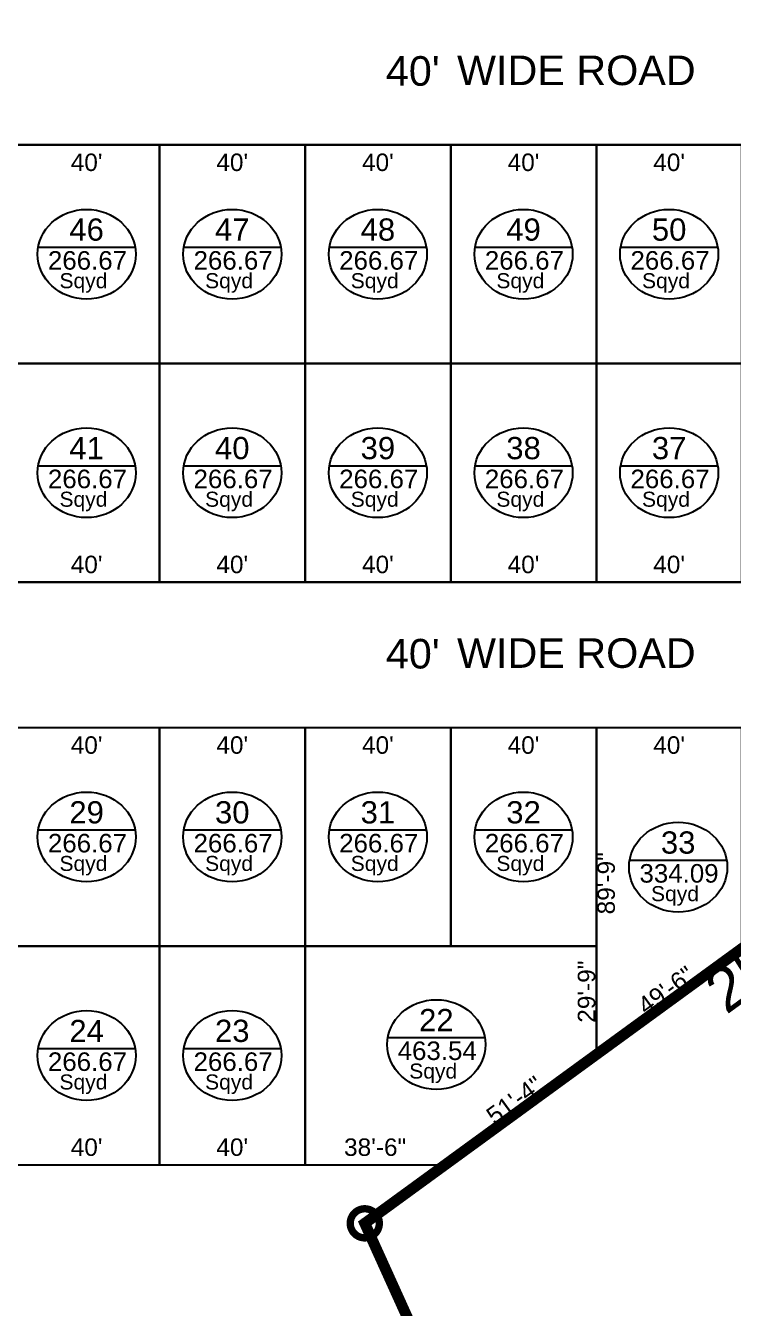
# Model space of a CAD drawing. Header units: inches. Extents: x 58735 to 82582, y -17057 to 2765.
# Drawn here: x 72757 to 75090, y -5929 to -1702 of the extents above; entities that cross this region are included whole.
import ezdxf
from ezdxf.enums import TextEntityAlignment as Align

# ---------------------------------------------------------------- set-up
doc = ezdxf.new("R2010")
doc.units = ezdxf.units.IN
doc.header["$LTSCALE"] = 15
doc.header["$PDMODE"] = 35
doc.linetypes.add('ACAD_ISO07W100', pattern=[9, 0, -9])
doc.linetypes.add('DASHDOT', pattern=[1, 0.5, -0.25, 0, -0.25])
for name, color, linetype in [('A-Area-Iden', 7, 'Continuous'), ('DIM-PLOT', 7, 'DASHDOT'), ('DIM-SITE', 62, 'DASHDOT'), ('PLOT AREA', 7, 'Continuous'), ('PlotNO.S', 181, 'Continuous'), ('Plots', 144, 'Continuous'), ('plots no outer line', 7, 'Continuous')]:
    doc.layers.add(name, color=color, linetype=linetype)
doc.layers.add('Plotouterline', color=50, linetype='Continuous', plot=False)
doc.styles.add('Arial', font='arial.ttf')
doc.dimstyles.new('DIM FOR SITE', dxfattribs={"dimscale": 96, "dimtxt": 0.1, "dimasz": 0.3125, "dimexe": 0.1875, "dimexo": 0.1875, "dimgap": 0.03125, "dimtad": 1, "dimdec": 1, "dimzin": 0, "dimdsep": 46, "dimlunit": 4, "dimtxsty": 'Arial', "dimblk": 'DOTSMALL', "dimcen": 0, "dimdle": 0.125, "dimclrd": 181, "dimclre": 40, "dimclrt": 256, "dimadec": 0, "dimazin": 0, "dimtfac": 1, "dimtdec": 1, "dimtmove": 1, "dimatfit": 3, "dimfxl": 1, "dimfrac": 1, "dimtolj": 1, "dimtzin": 0, "dimarcsym": 0})
doc.dimstyles.new('dim plot 1', dxfattribs={"dimscale": 6, "dimtxt": 9.59375, "dimasz": 10, "dimexe": 9.59375, "dimexo": 9, "dimgap": 0, "dimtad": 0, "dimdec": 1, "dimzin": 12, "dimdsep": 46, "dimlunit": 4, "dimtxsty": 'Arial', "dimblk": 'ARCHTICK', "dimcen": 0.09375, "dimdle": 1.230316, "dimse1": 1, "dimse2": 1, "dimsd1": 1, "dimsd2": 1, "dimclrd": 181, "dimclre": 40, "dimazin": 0, "dimtfac": 1, "dimtdec": 1, "dimtix": 1, "dimtmove": 2, "dimatfit": 2, "dimfxl": 1, "dimtolj": 1, "dimtzin": 0, "dimarcsym": 0})

# ---------------------------------------------------------------- blocks, each defined once
blk = doc.blocks.new('*D273')
at = {"layer": 'DefPoints', "color": 0, "transparency": 16777216}
for p in [(72718.1, -4015.5), (73198.1, -4015.5), (73198.1, -4073.1)]:
    blk.add_point(p, dxfattribs=at)
at = {"layer": 'DIM-PLOT', "color": 0, "transparency": 16777216, "insert": (72958.1, -4073.1), "char_height": 57.56, "attachment_point": 5, "style": 'Arial'}
blk.add_mtext("\\A1;40'", dxfattribs=at)
blk = doc.blocks.new('_ArchTick')
at = {"color": 0, "linetype": 'ByBlock', "const_width": 0.15}
blk.add_lwpolyline([(-0.5, -0.5), (0.5, 0.5)], dxfattribs=at)
blk = doc.blocks.new('*D274')
at = {"layer": 'DefPoints', "color": 0, "transparency": 16777216}
for p in [(73198.1, -4015.5), (73678.1, -4015.5), (73678.1, -4073.1)]:
    blk.add_point(p, dxfattribs=at)
at = {"layer": 'DIM-PLOT', "color": 0, "transparency": 16777216, "insert": (73438.1, -4073.1), "char_height": 57.56, "attachment_point": 5, "style": 'Arial'}
blk.add_mtext("\\A1;40'", dxfattribs=at)
blk = doc.blocks.new('*D275')
at = {"layer": 'DefPoints', "color": 0, "transparency": 16777216}
for p in [(73678.1, -4015.5), (74158.1, -4015.5), (74158.1, -4073.1)]:
    blk.add_point(p, dxfattribs=at)
at = {"layer": 'DIM-PLOT', "color": 0, "transparency": 16777216, "insert": (73918.1, -4073.1), "char_height": 57.56, "attachment_point": 5, "style": 'Arial'}
blk.add_mtext("\\A1;40'", dxfattribs=at)
blk = doc.blocks.new('*D276')
at = {"layer": 'DefPoints', "color": 0, "transparency": 16777216}
for p in [(74158.1, -4015.5), (74638.1, -4015.5), (74638.1, -4073.1)]:
    blk.add_point(p, dxfattribs=at)
at = {"layer": 'DIM-PLOT', "color": 0, "transparency": 16777216, "insert": (74398.1, -4073.1), "char_height": 57.56, "attachment_point": 5, "style": 'Arial'}
blk.add_mtext("\\A1;40'", dxfattribs=at)
blk = doc.blocks.new('*D277')
at = {"layer": 'DefPoints', "color": 0, "transparency": 16777216}
for p in [(74638.1, -4015.5), (75118.1, -4015.5), (75118.1, -4073.1)]:
    blk.add_point(p, dxfattribs=at)
at = {"layer": 'DIM-PLOT', "color": 0, "transparency": 16777216, "insert": (74878.1, -4073.1), "char_height": 57.56, "attachment_point": 5, "style": 'Arial'}
blk.add_mtext("\\A1;40'", dxfattribs=at)
blk = doc.blocks.new('*D279')
at = {"layer": 'DefPoints', "color": 0, "transparency": 16777216}
for p in [(73678.1, -5398), (73678.1, -5455.5), (74139.9, -5455.5)]:
    blk.add_point(p, dxfattribs=at)
at = {"layer": 'DIM-PLOT', "color": 0, "transparency": 16777216, "insert": (73909, -5398), "char_height": 57.56, "attachment_point": 5, "style": 'Arial'}
blk.add_mtext('\\A1;38\'-6"', dxfattribs=at)
blk = doc.blocks.new('*D280')
at = {"layer": 'DefPoints', "color": 0, "transparency": 16777216}
for p in [(73198.1, -5398), (73198.1, -5455.5), (73678.1, -5455.5)]:
    blk.add_point(p, dxfattribs=at)
at = {"layer": 'DIM-PLOT', "color": 0, "transparency": 16777216, "insert": (73438.1, -5398), "char_height": 57.56, "attachment_point": 5, "style": 'Arial'}
blk.add_mtext("\\A1;40'", dxfattribs=at)
blk = doc.blocks.new('*D281')
at = {"layer": 'DefPoints', "color": 0, "transparency": 16777216}
for p in [(72718.1, -5398), (72718.1, -5455.5), (73198.1, -5455.5)]:
    blk.add_point(p, dxfattribs=at)
at = {"layer": 'DIM-PLOT', "color": 0, "transparency": 16777216, "insert": (72958.1, -5398), "char_height": 57.56, "attachment_point": 5, "style": 'Arial'}
blk.add_mtext("\\A1;40'", dxfattribs=at)
blk = doc.blocks.new('*D288')
at = {"layer": 'DefPoints', "color": 0, "transparency": 16777216}
for p in [(74638.1, -3478), (74638.1, -3535.5), (75118.1, -3535.5)]:
    blk.add_point(p, dxfattribs=at)
at = {"layer": 'DIM-PLOT', "color": 0, "transparency": 16777216, "insert": (74878.1, -3478), "char_height": 57.56, "attachment_point": 5, "style": 'Arial'}
blk.add_mtext("\\A1;40'", dxfattribs=at)
blk = doc.blocks.new('*D289')
at = {"layer": 'DefPoints', "color": 0, "transparency": 16777216}
for p in [(74158.1, -3478), (74158.1, -3535.5), (74638.1, -3535.5)]:
    blk.add_point(p, dxfattribs=at)
at = {"layer": 'DIM-PLOT', "color": 0, "transparency": 16777216, "insert": (74398.1, -3478), "char_height": 57.56, "attachment_point": 5, "style": 'Arial'}
blk.add_mtext("\\A1;40'", dxfattribs=at)
blk = doc.blocks.new('*D290')
at = {"layer": 'DefPoints', "color": 0, "transparency": 16777216}
for p in [(73678.1, -3478), (73678.1, -3535.5), (74158.1, -3535.5)]:
    blk.add_point(p, dxfattribs=at)
at = {"layer": 'DIM-PLOT', "color": 0, "transparency": 16777216, "insert": (73918.1, -3478), "char_height": 57.56, "attachment_point": 5, "style": 'Arial'}
blk.add_mtext("\\A1;40'", dxfattribs=at)
blk = doc.blocks.new('*D291')
at = {"layer": 'DefPoints', "color": 0, "transparency": 16777216}
for p in [(73198.1, -3478), (73198.1, -3535.5), (73678.1, -3535.5)]:
    blk.add_point(p, dxfattribs=at)
at = {"layer": 'DIM-PLOT', "color": 0, "transparency": 16777216, "insert": (73438.1, -3478), "char_height": 57.56, "attachment_point": 5, "style": 'Arial'}
blk.add_mtext("\\A1;40'", dxfattribs=at)
blk = doc.blocks.new('*D292')
at = {"layer": 'DefPoints', "color": 0, "transparency": 16777216}
for p in [(72718.1, -3478), (72718.1, -3535.5), (73198.1, -3535.5)]:
    blk.add_point(p, dxfattribs=at)
at = {"layer": 'DIM-PLOT', "color": 0, "transparency": 16777216, "insert": (72958.1, -3478), "char_height": 57.56, "attachment_point": 5, "style": 'Arial'}
blk.add_mtext("\\A1;40'", dxfattribs=at)
blk = doc.blocks.new('*D299')
at = {"layer": 'DefPoints', "color": 0, "transparency": 16777216}
for p in [(72718.1, -2095.5), (73198.1, -2095.5), (73198.1, -2153.1)]:
    blk.add_point(p, dxfattribs=at)
at = {"layer": 'DIM-PLOT', "color": 0, "transparency": 16777216, "insert": (72958.1, -2153.1), "char_height": 57.56, "attachment_point": 5, "style": 'Arial'}
blk.add_mtext("\\A1;40'", dxfattribs=at)
blk = doc.blocks.new('*D300')
at = {"layer": 'DefPoints', "color": 0, "transparency": 16777216}
for p in [(73198.1, -2095.5), (73678.1, -2095.5), (73678.1, -2153.1)]:
    blk.add_point(p, dxfattribs=at)
at = {"layer": 'DIM-PLOT', "color": 0, "transparency": 16777216, "insert": (73438.1, -2153.1), "char_height": 57.56, "attachment_point": 5, "style": 'Arial'}
blk.add_mtext("\\A1;40'", dxfattribs=at)
blk = doc.blocks.new('*D301')
at = {"layer": 'DefPoints', "color": 0, "transparency": 16777216}
for p in [(73678.1, -2095.5), (74158.1, -2095.5), (74158.1, -2153.1)]:
    blk.add_point(p, dxfattribs=at)
at = {"layer": 'DIM-PLOT', "color": 0, "transparency": 16777216, "insert": (73918.1, -2153.1), "char_height": 57.56, "attachment_point": 5, "style": 'Arial'}
blk.add_mtext("\\A1;40'", dxfattribs=at)
blk = doc.blocks.new('*D302')
at = {"layer": 'DefPoints', "color": 0, "transparency": 16777216}
for p in [(74158.1, -2095.5), (74638.1, -2095.5), (74638.1, -2153.1)]:
    blk.add_point(p, dxfattribs=at)
at = {"layer": 'DIM-PLOT', "color": 0, "transparency": 16777216, "insert": (74398.1, -2153.1), "char_height": 57.56, "attachment_point": 5, "style": 'Arial'}
blk.add_mtext("\\A1;40'", dxfattribs=at)
blk = doc.blocks.new('*D303')
at = {"layer": 'DefPoints', "color": 0, "transparency": 16777216}
for p in [(74638.1, -2095.5), (75118.1, -2095.5), (75118.1, -2153.1)]:
    blk.add_point(p, dxfattribs=at)
at = {"layer": 'DIM-PLOT', "color": 0, "transparency": 16777216, "insert": (74878.1, -2153.1), "char_height": 57.56, "attachment_point": 5, "style": 'Arial'}
blk.add_mtext("\\A1;40'", dxfattribs=at)
blk = doc.blocks.new('_DotSmall')
at = {"color": 0, "linetype": 'ByBlock', "const_width": 0.5}
blk.add_lwpolyline([(-0.0625, 0, 1), (0.0625, 0, 1)], format="xyb", close=True, dxfattribs=at)
blk = doc.blocks.new('*D382')
at = {"layer": 'DefPoints', "color": 0, "transparency": 16777216}
for p in [(73874.9, -5648.6), (73875, -5648.6), (74453.9, -6927.7)]:
    blk.add_point(p, dxfattribs=at)
at = {"layer": 'DIM-SITE', "color": 181, "linetype": 'ACAD_ISO07W100', "lineweight": -2, "transparency": 16777216}
blk.add_line((74458.9, -6938.6), (73870.1, -5637.6), dxfattribs=at)
at = {"layer": 'DIM-SITE', "color": 40, "lineweight": -2, "transparency": 16777216}
for p, q in [((73891.3, -5641.2), (73891.4, -5641.1)), ((74470.3, -6920.3), (74470.3, -6920.2))]:
    blk.add_line(p, q, dxfattribs=at)
at = {"layer": 'DIM-SITE', "color": 181, "lineweight": -2, "transparency": 16777216, "xscale": 192, "yscale": 192, "zscale": 192}
for p, rotation in [((73875, -5648.6), 114.3525116592823), ((74453.9, -6927.6), 294.3525116592822)]:
    blk.add_blockref('_DotSmall', p, dxfattribs=dict(at, rotation=rotation))
at = {"layer": 'DIM-SITE', "transparency": 16777216, "insert": (74233.1, -6257.1), "char_height": 144, "attachment_point": 5, "rotation": 294.3525, "style": 'Arial'}
blk.add_mtext("\\A1;117'", dxfattribs=at)
blk = doc.blocks.new('*D383')
at = {"layer": 'DefPoints', "color": 0, "transparency": 16777216}
for p in [(76386.7, -3818.1), (76386.8, -3818.2), (73874.9, -5648.6)]:
    blk.add_point(p, dxfattribs=at)
at = {"layer": 'DIM-SITE', "color": 181, "linetype": 'ACAD_ISO07W100', "lineweight": -2, "transparency": 16777216}
blk.add_line((73865.2, -5655.6), (76396.4, -3811.1), dxfattribs=at)
at = {"layer": 'DIM-SITE', "color": 40, "lineweight": -2, "transparency": 16777216}
for p, q in [((76376.2, -3803.7), (76376.1, -3803.6)), ((73864.3, -5634.1), (73864.3, -5634))]:
    blk.add_line(p, q, dxfattribs=at)
at = {"layer": 'DIM-SITE', "color": 181, "lineweight": -2, "transparency": 16777216, "xscale": 192, "yscale": 192, "zscale": 192}
for p, rotation in [((76386.7, -3818.1), 36.08104476264065), ((73874.9, -5648.5), 216.0810447626406)]:
    blk.add_blockref('_DotSmall', p, dxfattribs=dict(at, rotation=rotation))
at = {"layer": 'DIM-SITE', "transparency": 16777216, "char_height": 144, "attachment_point": 5, "rotation": 36.081, "style": 'Arial'}
for s, insert in [("\\A1;259'", (75175.8, -4795.2)), ('\\A1;', (75086.6, -4672.7))]:
    blk.add_mtext(s, dxfattribs=dict(at, insert=insert))
blk = doc.blocks.new('*D348')
at = {"layer": 'DefPoints', "color": 0, "transparency": 16777216}
for p in [(74638.1, -5092.5), (74638.1, -5092.5), (74139.9, -5455.5)]:
    blk.add_point(p, dxfattribs=at)
at = {"layer": 'DIM-PLOT', "color": 0, "transparency": 16777216, "insert": (74368.8, -5242.8), "char_height": 57.56, "attachment_point": 5, "rotation": 36.081, "style": 'Arial'}
blk.add_mtext('\\A1;51\'-4"', dxfattribs=at)
blk = doc.blocks.new('*D349')
at = {"layer": 'DefPoints', "color": 0, "transparency": 16777216}
for p in [(74638.1, -4735.5), (74638.1, -4735.5), (74638.1, -5092.5)]:
    blk.add_point(p, dxfattribs=at)
at = {"layer": 'DIM-PLOT', "color": 0, "transparency": 16777216, "insert": (74606.1, -4885.3), "char_height": 57.56, "attachment_point": 5, "rotation": 90, "style": 'Arial'}
blk.add_mtext('\\A1;29\'-9"', dxfattribs=at)
blk = doc.blocks.new('*D350')
at = {"layer": 'DefPoints', "color": 0, "transparency": 16777216}
for p in [(74638.1, -4015.5), (74638.1, -5092.5), (74638.1, -5092.5)]:
    blk.add_point(p, dxfattribs=at)
at = {"layer": 'DIM-PLOT', "color": 0, "transparency": 16777216, "insert": (74670.7, -4528.2), "char_height": 57.56, "attachment_point": 5, "rotation": 90, "style": 'Arial'}
blk.add_mtext('\\A1;89\'-9"', dxfattribs=at)
blk = doc.blocks.new('*D351')
at = {"layer": 'DefPoints', "color": 0, "transparency": 16777216}
for p in [(75096.9, -4713.6), (75118.1, -4742.7), (74638.1, -5092.3)]:
    blk.add_point(p, dxfattribs=at)
at = {"layer": 'DIM-PLOT', "color": 0, "transparency": 16777216, "insert": (74867.8, -4880.5), "char_height": 57.56, "attachment_point": 5, "rotation": 36.0714, "style": 'Arial'}
blk.add_mtext('\\A1;49\'-6"', dxfattribs=at)
blk = doc.blocks.new('plot area-No')
at = {"layer": 'plots no outer line'}
blk.add_line((-2.22, 0.321), (2.22, 0.321), dxfattribs=at)
blk.add_ellipse((0, 0), major_axis=(-2.248, 0), ratio=0.913387, dxfattribs=at)
at = {"layer": 'PLOT AREA', "style": 'Arial', "flags": 4}
for tag, height, p in [('SPACESTYLES:PLOTAREA', 0.848, (0.04, -0.283, -0.565)), ('COLUMNNOS:SQYD-SQM', 0.689, (-0.279, -1.211, -0.459))]:
    blk.add_attdef(tag, text='', height=height, dxfattribs=at).set_placement(p, align=Align.MIDDLE_CENTER)
at = {"layer": 'PlotNO.S', "color": 0, "style": 'Arial'}
blk.add_attdef('COLUMNNOS:NUMBER', text='', height=1.018, dxfattribs=at).set_placement((0, 1.128), align=Align.MIDDLE)
blk = doc.blocks.new('Road horizontal')
at = {"insert": (-2.283, 0.569), "char_height": 1.0152, "attachment_point": 1, "style": 'Arial'}
blk.add_mtext_dynamic_manual_height_columns('WIDE ROAD', width=9.49614, gutter_width=2829.977, heights=[1.292], dxfattribs=at)
at = {"color": 0, "linetype": 'ByBlock', "lineweight": -2, "style": 'Arial'}
blk.add_attdef('SPACESTYLES:WIDTH', text='', height=1.015, dxfattribs=at).set_placement((-2.878, 0.04), align=Align.MIDDLE_RIGHT)
at = {"layer": 'PlotNO.S', "color": 0, "style": 'Arial'}
blk.add_attdef('COLUMNNOS:NUMBER', text='', height=0.00136, dxfattribs=at).set_placement((-2.878, 0.041), align=Align.MIDDLE_LEFT)

msp = doc.modelspace()

# ---------------------------------------------------------------- linework, layer by layer
at = {"color": 54, "ltscale": 4, "const_width": 36}
msp.add_lwpolyline([(70862.01, 1528.22), (67450.8, 1771), (65990.64, 1555.33), (64968.45, 345.29), (65501.3, -409.6), (62314.16, -1474.51), (63212.95, -7005.96), (65994.04, -7706.62), (69628.11, -8233.11), (69628.11, -13297.11), (72119.33, -12917.4), (73897.7, -13419.91), (74453.86, -6927.68), (73874.92, -5648.6), (76386.75, -3818.21), (76148.14, -2413.81), (78916.27, -1854.27), (78042.41, -223.34), (75879.56, 1756.97), (75158.63, 1995.91)], close=True, dxfattribs=at)
at = {"layer": 'Plotouterline'}
for points in [[(76338.73, -3535.54), (75598.11, -3535.54), (75118.11, -3535.54), (74638.11, -3535.54), (74158.11, -3535.54), (73678.11, -3535.54), (73198.11, -3535.54), (72718.11, -3535.54), (72238.11, -3535.54), (71158.11, -3535.54), (71158.11, -2815.54), (71158.11, -2095.54), (72238.11, -2095.54), (72718.11, -2095.54), (73198.11, -2095.54), (73678.11, -2095.54), (74158.11, -2095.54), (74638.11, -2095.54), (75118.11, -2095.54), (75598.11, -2095.54), (77038.11, -2095.54), (77038.11, -2233.91), (76148.14, -2413.81), (76216.39, -2815.54)], [(71158.11, -4015.54), (71158.11, -4735.54), (71158.11, -5455.54), (72238.11, -5455.54), (72718.11, -5455.54), (73198.11, -5455.54), (73678.11, -5455.54), (74139.86, -5455.54), (74638.11, -5092.46), (75127.92, -4735.54), (76115.97, -4015.54), (75118.11, -4015.54), (74638.11, -4015.54), (74158.11, -4015.54), (73678.11, -4015.54), (73198.11, -4015.54), (72718.11, -4015.54), (72238.11, -4015.54), (71158.11, -4015.54)]]:
    msp.add_lwpolyline(points, close=True, dxfattribs=at)
at = {"layer": 'Plots', "color": 144, "linetype": 'Continuous', "lineweight": -3}
for p, q in [((73198.11, -2095.54), (72718.11, -2095.54)), ((73198.11, -2815.54), (73198.11, -2095.54)), ((73678.11, -2095.54), (73198.11, -2095.54)), ((73198.11, -2095.54), (73198.11, -2815.54)), ((73678.11, -2815.54), (73678.11, -2095.54)), ((74158.11, -2095.54), (73678.11, -2095.54)), ((73678.11, -2095.54), (73678.11, -2815.54)), ((74158.11, -2815.54), (74158.11, -2095.54)), ((74638.11, -2095.54), (74158.11, -2095.54)), ((74158.11, -2095.54), (74158.11, -2815.54)), ((74638.11, -2815.54), (74638.11, -2095.54)), ((75118.11, -2095.54), (74638.11, -2095.54)), ((74638.11, -2095.54), (74638.11, -2815.54)), ((73198.11, -2815.54), (72718.11, -2815.54)), ((72718.11, -2815.54), (73198.11, -2815.54)), ((73198.11, -3535.54), (73198.11, -2815.54)), ((73198.11, -2815.54), (73198.11, -3535.54)), ((73678.11, -2815.54), (73198.11, -2815.54)), ((73198.11, -2815.54), (73678.11, -2815.54)), ((73678.11, -3535.54), (73678.11, -2815.54)), ((73678.11, -2815.54), (73678.11, -3535.54)), ((74158.11, -2815.54), (73678.11, -2815.54)), ((73678.11, -2815.54), (74158.11, -2815.54)), ((74158.11, -3535.54), (74158.11, -2815.54)), ((74158.11, -2815.54), (74158.11, -3535.54)), ((74638.11, -2815.54), (74158.11, -2815.54)), ((74158.11, -2815.54), (74638.11, -2815.54)), ((74638.11, -3535.54), (74638.11, -2815.54)), ((74638.11, -2815.54), (74638.11, -3535.54)), ((75118.11, -2815.54), (74638.11, -2815.54)), ((74638.11, -2815.54), (75118.11, -2815.54)), ((72718.11, -3535.54), (73198.11, -3535.54)), ((73198.11, -3535.54), (73678.11, -3535.54)), ((73678.11, -3535.54), (74158.11, -3535.54)), ((74158.11, -3535.54), (74638.11, -3535.54)), ((74638.11, -3535.54), (75118.11, -3535.54)), ((73198.11, -4015.54), (72718.11, -4015.54)), ((73678.11, -4015.54), (73198.11, -4015.54)), ((73198.11, -4015.54), (73198.11, -4735.54)), ((73198.11, -4735.54), (73198.11, -4015.54)), ((74158.11, -4015.54), (73678.11, -4015.54)), ((73678.11, -4015.54), (73678.11, -4735.54)), ((73678.11, -4735.54), (73678.11, -4015.54)), ((74638.11, -4015.54), (74158.11, -4015.54)), ((74158.11, -4015.54), (74158.11, -4735.54)), ((74158.11, -4735.54), (74158.11, -4015.54)), ((74638.11, -4735.54), (74638.11, -4015.54)), ((74638.11, -5092.46), (74638.11, -4015.54)), ((75118.11, -4015.54), (74638.11, -4015.54)), ((72718.11, -4735.54), (73198.11, -4735.54)), ((73198.11, -4735.54), (72718.11, -4735.54)), ((73198.11, -4735.54), (73678.11, -4735.54)), ((73678.11, -4735.54), (73198.11, -4735.54)), ((73198.11, -4735.54), (73198.11, -5455.54)), ((73198.11, -5455.54), (73198.11, -4735.54)), ((73678.11, -4735.54), (74158.11, -4735.54)), ((73678.11, -4735.54), (74638.11, -4735.54)), ((73678.11, -4735.54), (73678.11, -5455.54)), ((73678.11, -5455.54), (73678.11, -4735.54)), ((74158.11, -4735.54), (74638.11, -4735.54)), ((74638.11, -5092.46), (74638.11, -4735.54)), ((74638.11, -5092.46), (75118.11, -4742.68)), ((74139.86, -5455.54), (74638.11, -5092.46)), ((72718.11, -5455.54), (73198.11, -5455.54)), ((73198.11, -5455.54), (73678.11, -5455.54)), ((73678.11, -5455.54), (74139.86, -5455.54))]:
    msp.add_line(p, q, dxfattribs=at)
at = {"layer": 'Plots'}
for points in [[(73198.11, -2095.54), (72718.11, -2095.54), (72718.11, -2815.54), (73198.11, -2815.54)], [(73678.11, -2095.54), (73198.11, -2095.54), (73198.11, -2815.54), (73678.11, -2815.54)], [(74158.11, -2095.54), (73678.11, -2095.54), (73678.11, -2815.54), (74158.11, -2815.54)], [(74638.11, -2095.54), (74158.11, -2095.54), (74158.11, -2815.54), (74638.11, -2815.54)], [(75118.11, -2095.54), (74638.11, -2095.54), (74638.11, -2815.54), (75118.11, -2815.54)], [(73198.11, -2815.54), (72718.11, -2815.54), (72718.11, -3535.54), (73198.11, -3535.54)], [(73678.11, -2815.54), (73198.11, -2815.54), (73198.11, -3535.54), (73678.11, -3535.54)], [(74158.11, -2815.54), (73678.11, -2815.54), (73678.11, -3535.54), (74158.11, -3535.54)], [(74638.11, -2815.54), (74158.11, -2815.54), (74158.11, -3535.54), (74638.11, -3535.54)], [(75118.11, -2815.54), (74638.11, -2815.54), (74638.11, -3535.54), (75118.11, -3535.54)], [(73198.11, -4015.54), (72718.11, -4015.54), (72718.11, -4735.54), (73198.11, -4735.54)], [(73678.11, -4015.54), (73198.11, -4015.54), (73198.11, -4735.54), (73678.11, -4735.54)], [(74158.11, -4015.54), (73678.11, -4015.54), (73678.11, -4735.54), (74158.11, -4735.54)], [(74638.11, -4015.54), (74158.11, -4015.54), (74158.11, -4735.54), (74638.11, -4735.54)], [(75118.11, -4015.54), (74638.11, -4015.54), (74638.11, -5092.46), (75118.11, -4742.68), (75118.11, -4735.54)], [(73198.11, -4735.54), (72718.11, -4735.54), (72718.11, -5455.54), (73198.11, -5455.54)], [(73678.11, -4735.54), (73198.11, -4735.54), (73198.11, -5455.54), (73678.11, -5455.54)], [(74638.11, -4735.54), (74158.11, -4735.54), (73678.11, -4735.54), (73678.11, -5455.54), (74139.86, -5455.54), (74638.11, -5092.46)]]:
    msp.add_lwpolyline(points, close=True, dxfattribs=at)

# ---------------------------------------------------------------- block references
at = {"layer": 'A-Area-Iden', "color": 7, "linetype": 'Continuous', "lineweight": -3, "xscale": 96, "yscale": 96, "zscale": 96}
for p, values in [((74398.11, -1855.54), {'SPACESTYLES:WIDTH': "40'", 'COLUMNNOS:NUMBER': '239'}), ((74398.11, -3775.54), {'SPACESTYLES:WIDTH': "40'", 'COLUMNNOS:NUMBER': '240'})]:
    msp.add_blockref('Road horizontal', p, dxfattribs=at).add_auto_attribs(values)
at = {"layer": 'A-Area-Iden', "color": 7, "linetype": 'Continuous', "lineweight": -3}
ref = msp.add_blockref('plot area-No', (72958.11, -2455.54), dxfattribs=dict(at, xscale=72, yscale=72, zscale=72))
ref.add_attrib('COLUMNNOS:SQYD-SQM', ' Sqyd', dxfattribs={"layer": 'PLOT AREA', "height": 49.59, "style": 'Arial'}).set_placement((72938.03, -2542.76, -33.06), align=Align.MIDDLE_CENTER)
ref.add_attrib('SPACESTYLES:PLOTAREA', '266.67', dxfattribs={"layer": 'PLOT AREA', "height": 61.053, "style": 'Arial'}).set_placement((72960.98, -2475.88, -40.7), align=Align.MIDDLE_CENTER)
ref.add_attrib('COLUMNNOS:NUMBER', '46', dxfattribs={"layer": 'PlotNO.S', "color": 0, "height": 73.263, "style": 'Arial'}).set_placement((72958.11, -2374.29), align=Align.MIDDLE)
ref = msp.add_blockref('plot area-No', (73438.11, -2455.54), dxfattribs=dict(at, xscale=72, yscale=72, zscale=72))
ref.add_attrib('COLUMNNOS:SQYD-SQM', ' Sqyd', dxfattribs={"layer": 'PLOT AREA', "height": 49.59, "style": 'Arial'}).set_placement((73418.03, -2542.76, -33.06), align=Align.MIDDLE_CENTER)
ref.add_attrib('SPACESTYLES:PLOTAREA', '266.67', dxfattribs={"layer": 'PLOT AREA', "height": 61.053, "style": 'Arial'}).set_placement((73440.98, -2475.88, -40.7), align=Align.MIDDLE_CENTER)
ref.add_attrib('COLUMNNOS:NUMBER', '47', dxfattribs={"layer": 'PlotNO.S', "color": 0, "height": 73.263, "style": 'Arial'}).set_placement((73438.11, -2374.29), align=Align.MIDDLE)
ref = msp.add_blockref('plot area-No', (73918.11, -2455.54), dxfattribs=dict(at, xscale=72, yscale=72, zscale=72))
ref.add_attrib('COLUMNNOS:SQYD-SQM', ' Sqyd', dxfattribs={"layer": 'PLOT AREA', "height": 49.59, "style": 'Arial'}).set_placement((73898.03, -2542.76, -33.06), align=Align.MIDDLE_CENTER)
ref.add_attrib('SPACESTYLES:PLOTAREA', '266.67', dxfattribs={"layer": 'PLOT AREA', "height": 61.053, "style": 'Arial'}).set_placement((73920.98, -2475.88, -40.7), align=Align.MIDDLE_CENTER)
ref.add_attrib('COLUMNNOS:NUMBER', '48', dxfattribs={"layer": 'PlotNO.S', "color": 0, "height": 73.263, "style": 'Arial'}).set_placement((73918.11, -2374.29), align=Align.MIDDLE)
ref = msp.add_blockref('plot area-No', (74398.11, -2455.54), dxfattribs=dict(at, xscale=72, yscale=72, zscale=72))
ref.add_attrib('COLUMNNOS:SQYD-SQM', ' Sqyd', dxfattribs={"layer": 'PLOT AREA', "height": 49.59, "style": 'Arial'}).set_placement((74378.03, -2542.76, -33.06), align=Align.MIDDLE_CENTER)
ref.add_attrib('SPACESTYLES:PLOTAREA', '266.67', dxfattribs={"layer": 'PLOT AREA', "height": 61.053, "style": 'Arial'}).set_placement((74400.98, -2475.88, -40.7), align=Align.MIDDLE_CENTER)
ref.add_attrib('COLUMNNOS:NUMBER', '49', dxfattribs={"layer": 'PlotNO.S', "color": 0, "height": 73.263, "style": 'Arial'}).set_placement((74398.11, -2374.29), align=Align.MIDDLE)
ref = msp.add_blockref('plot area-No', (74878.11, -2455.54), dxfattribs=dict(at, xscale=72, yscale=72, zscale=72))
ref.add_attrib('COLUMNNOS:SQYD-SQM', ' Sqyd', dxfattribs={"layer": 'PLOT AREA', "height": 49.59, "style": 'Arial'}).set_placement((74858.03, -2542.76, -33.06), align=Align.MIDDLE_CENTER)
ref.add_attrib('SPACESTYLES:PLOTAREA', '266.67', dxfattribs={"layer": 'PLOT AREA', "height": 61.053, "style": 'Arial'}).set_placement((74880.98, -2475.88, -40.7), align=Align.MIDDLE_CENTER)
ref.add_attrib('COLUMNNOS:NUMBER', '50', dxfattribs={"layer": 'PlotNO.S', "color": 0, "height": 73.263, "style": 'Arial'}).set_placement((74878.11, -2374.29), align=Align.MIDDLE)
ref = msp.add_blockref('plot area-No', (72958.11, -3175.54), dxfattribs=dict(at, xscale=72, yscale=72, zscale=72))
ref.add_attrib('COLUMNNOS:SQYD-SQM', ' Sqyd', dxfattribs={"layer": 'PLOT AREA', "height": 49.59, "style": 'Arial'}).set_placement((72938.03, -3262.76, -33.06), align=Align.MIDDLE_CENTER)
ref.add_attrib('SPACESTYLES:PLOTAREA', '266.67', dxfattribs={"layer": 'PLOT AREA', "height": 61.053, "style": 'Arial'}).set_placement((72960.98, -3195.88, -40.7), align=Align.MIDDLE_CENTER)
ref.add_attrib('COLUMNNOS:NUMBER', '41', dxfattribs={"layer": 'PlotNO.S', "color": 0, "height": 73.263, "style": 'Arial'}).set_placement((72958.11, -3094.29), align=Align.MIDDLE)
ref = msp.add_blockref('plot area-No', (73438.11, -3175.54), dxfattribs=dict(at, xscale=72, yscale=72, zscale=72))
ref.add_attrib('COLUMNNOS:SQYD-SQM', ' Sqyd', dxfattribs={"layer": 'PLOT AREA', "height": 49.59, "style": 'Arial'}).set_placement((73418.03, -3262.76, -33.06), align=Align.MIDDLE_CENTER)
ref.add_attrib('SPACESTYLES:PLOTAREA', '266.67', dxfattribs={"layer": 'PLOT AREA', "height": 61.053, "style": 'Arial'}).set_placement((73440.98, -3195.88, -40.7), align=Align.MIDDLE_CENTER)
ref.add_attrib('COLUMNNOS:NUMBER', '40', dxfattribs={"layer": 'PlotNO.S', "color": 0, "height": 73.263, "style": 'Arial'}).set_placement((73438.11, -3094.29), align=Align.MIDDLE)
ref = msp.add_blockref('plot area-No', (73918.11, -3175.54), dxfattribs=dict(at, xscale=72, yscale=72, zscale=72))
ref.add_attrib('COLUMNNOS:SQYD-SQM', ' Sqyd', dxfattribs={"layer": 'PLOT AREA', "height": 49.59, "style": 'Arial'}).set_placement((73898.03, -3262.76, -33.06), align=Align.MIDDLE_CENTER)
ref.add_attrib('SPACESTYLES:PLOTAREA', '266.67', dxfattribs={"layer": 'PLOT AREA', "height": 61.053, "style": 'Arial'}).set_placement((73920.98, -3195.88, -40.7), align=Align.MIDDLE_CENTER)
ref.add_attrib('COLUMNNOS:NUMBER', '39', dxfattribs={"layer": 'PlotNO.S', "color": 0, "height": 73.263, "style": 'Arial'}).set_placement((73918.11, -3094.29), align=Align.MIDDLE)
ref = msp.add_blockref('plot area-No', (74398.11, -3175.54), dxfattribs=dict(at, xscale=72, yscale=72, zscale=72))
ref.add_attrib('COLUMNNOS:SQYD-SQM', ' Sqyd', dxfattribs={"layer": 'PLOT AREA', "height": 49.59, "style": 'Arial'}).set_placement((74378.03, -3262.76, -33.06), align=Align.MIDDLE_CENTER)
ref.add_attrib('SPACESTYLES:PLOTAREA', '266.67', dxfattribs={"layer": 'PLOT AREA', "height": 61.053, "style": 'Arial'}).set_placement((74400.98, -3195.88, -40.7), align=Align.MIDDLE_CENTER)
ref.add_attrib('COLUMNNOS:NUMBER', '38', dxfattribs={"layer": 'PlotNO.S', "color": 0, "height": 73.263, "style": 'Arial'}).set_placement((74398.11, -3094.29), align=Align.MIDDLE)
ref = msp.add_blockref('plot area-No', (74878.11, -3175.54), dxfattribs=dict(at, xscale=72, yscale=72, zscale=72))
ref.add_attrib('COLUMNNOS:SQYD-SQM', ' Sqyd', dxfattribs={"layer": 'PLOT AREA', "height": 49.59, "style": 'Arial'}).set_placement((74858.03, -3262.76, -33.06), align=Align.MIDDLE_CENTER)
ref.add_attrib('SPACESTYLES:PLOTAREA', '266.67', dxfattribs={"layer": 'PLOT AREA', "height": 61.053, "style": 'Arial'}).set_placement((74880.98, -3195.88, -40.7), align=Align.MIDDLE_CENTER)
ref.add_attrib('COLUMNNOS:NUMBER', '37', dxfattribs={"layer": 'PlotNO.S', "color": 0, "height": 73.263, "style": 'Arial'}).set_placement((74878.11, -3094.29), align=Align.MIDDLE)
ref = msp.add_blockref('plot area-No', (72958.11, -4375.54), dxfattribs=dict(at, xscale=72, yscale=72, zscale=72))
ref.add_attrib('COLUMNNOS:SQYD-SQM', ' Sqyd', dxfattribs={"layer": 'PLOT AREA', "height": 49.59, "style": 'Arial'}).set_placement((72938.03, -4462.76, -33.06), align=Align.MIDDLE_CENTER)
ref.add_attrib('SPACESTYLES:PLOTAREA', '266.67', dxfattribs={"layer": 'PLOT AREA', "height": 61.053, "style": 'Arial'}).set_placement((72960.98, -4395.88, -40.7), align=Align.MIDDLE_CENTER)
ref.add_attrib('COLUMNNOS:NUMBER', '29', dxfattribs={"layer": 'PlotNO.S', "color": 0, "height": 73.263, "style": 'Arial'}).set_placement((72958.11, -4294.29), align=Align.MIDDLE)
ref = msp.add_blockref('plot area-No', (73438.11, -4375.54), dxfattribs=dict(at, xscale=72, yscale=72, zscale=72))
ref.add_attrib('COLUMNNOS:SQYD-SQM', ' Sqyd', dxfattribs={"layer": 'PLOT AREA', "height": 49.59, "style": 'Arial'}).set_placement((73418.03, -4462.76, -33.06), align=Align.MIDDLE_CENTER)
ref.add_attrib('SPACESTYLES:PLOTAREA', '266.67', dxfattribs={"layer": 'PLOT AREA', "height": 61.053, "style": 'Arial'}).set_placement((73440.98, -4395.88, -40.7), align=Align.MIDDLE_CENTER)
ref.add_attrib('COLUMNNOS:NUMBER', '30', dxfattribs={"layer": 'PlotNO.S', "color": 0, "height": 73.263, "style": 'Arial'}).set_placement((73438.11, -4294.29), align=Align.MIDDLE)
ref = msp.add_blockref('plot area-No', (73918.11, -4375.54), dxfattribs=dict(at, xscale=72, yscale=72, zscale=72))
ref.add_attrib('COLUMNNOS:SQYD-SQM', ' Sqyd', dxfattribs={"layer": 'PLOT AREA', "height": 49.59, "style": 'Arial'}).set_placement((73898.03, -4462.76, -33.06), align=Align.MIDDLE_CENTER)
ref.add_attrib('SPACESTYLES:PLOTAREA', '266.67', dxfattribs={"layer": 'PLOT AREA', "height": 61.053, "style": 'Arial'}).set_placement((73920.98, -4395.88, -40.7), align=Align.MIDDLE_CENTER)
ref.add_attrib('COLUMNNOS:NUMBER', '31', dxfattribs={"layer": 'PlotNO.S', "color": 0, "height": 73.263, "style": 'Arial'}).set_placement((73918.11, -4294.29), align=Align.MIDDLE)
ref = msp.add_blockref('plot area-No', (74398.11, -4375.54), dxfattribs=dict(at, xscale=72, yscale=72, zscale=72))
ref.add_attrib('COLUMNNOS:SQYD-SQM', ' Sqyd', dxfattribs={"layer": 'PLOT AREA', "height": 49.59, "style": 'Arial'}).set_placement((74378.03, -4462.76, -33.06), align=Align.MIDDLE_CENTER)
ref.add_attrib('SPACESTYLES:PLOTAREA', '266.67', dxfattribs={"layer": 'PLOT AREA', "height": 61.053, "style": 'Arial'}).set_placement((74400.98, -4395.88, -40.7), align=Align.MIDDLE_CENTER)
ref.add_attrib('COLUMNNOS:NUMBER', '32', dxfattribs={"layer": 'PlotNO.S', "color": 0, "height": 73.263, "style": 'Arial'}).set_placement((74398.11, -4294.29), align=Align.MIDDLE)
ref = msp.add_blockref('plot area-No', (74907.79, -4475.11), dxfattribs=dict(at, xscale=72, yscale=72, zscale=72))
ref.add_attrib('COLUMNNOS:SQYD-SQM', ' Sqyd', dxfattribs={"layer": 'PLOT AREA', "height": 49.59, "style": 'Arial'}).set_placement((74887.72, -4562.33, -33.06), align=Align.MIDDLE_CENTER)
ref.add_attrib('SPACESTYLES:PLOTAREA', '334.09', dxfattribs={"layer": 'PLOT AREA', "height": 61.053, "style": 'Arial'}).set_placement((74910.67, -4495.45, -40.7), align=Align.MIDDLE_CENTER)
ref.add_attrib('COLUMNNOS:NUMBER', '33', dxfattribs={"layer": 'PlotNO.S', "color": 0, "height": 73.263, "style": 'Arial'}).set_placement((74907.79, -4393.86), align=Align.MIDDLE)
ref = msp.add_blockref('plot area-No', (74110.84, -5059.56), dxfattribs=dict(at, xscale=72, yscale=72, zscale=72))
ref.add_attrib('COLUMNNOS:SQYD-SQM', ' Sqyd', dxfattribs={"layer": 'PLOT AREA', "height": 49.59, "style": 'Arial'}).set_placement((74090.77, -5146.78, -33.06), align=Align.MIDDLE_CENTER)
ref.add_attrib('SPACESTYLES:PLOTAREA', '463.54', dxfattribs={"layer": 'PLOT AREA', "height": 61.053, "style": 'Arial'}).set_placement((74113.71, -5079.9, -40.7), align=Align.MIDDLE_CENTER)
ref.add_attrib('COLUMNNOS:NUMBER', '22', dxfattribs={"layer": 'PlotNO.S', "color": 0, "height": 73.263, "style": 'Arial'}).set_placement((74110.84, -4978.31), align=Align.MIDDLE)
ref = msp.add_blockref('plot area-No', (72958.11, -5095.54), dxfattribs=dict(at, xscale=72, yscale=72, zscale=72))
ref.add_attrib('COLUMNNOS:SQYD-SQM', ' Sqyd', dxfattribs={"layer": 'PLOT AREA', "height": 49.59, "style": 'Arial'}).set_placement((72938.03, -5182.76, -33.06), align=Align.MIDDLE_CENTER)
ref.add_attrib('SPACESTYLES:PLOTAREA', '266.67', dxfattribs={"layer": 'PLOT AREA', "height": 61.053, "style": 'Arial'}).set_placement((72960.98, -5115.88, -40.7), align=Align.MIDDLE_CENTER)
ref.add_attrib('COLUMNNOS:NUMBER', '24', dxfattribs={"layer": 'PlotNO.S', "color": 0, "height": 73.263, "style": 'Arial'}).set_placement((72958.11, -5014.29), align=Align.MIDDLE)
ref = msp.add_blockref('plot area-No', (73438.11, -5095.54), dxfattribs=dict(at, xscale=72, yscale=72, zscale=72))
ref.add_attrib('COLUMNNOS:SQYD-SQM', ' Sqyd', dxfattribs={"layer": 'PLOT AREA', "height": 49.59, "style": 'Arial'}).set_placement((73418.03, -5182.76, -33.06), align=Align.MIDDLE_CENTER)
ref.add_attrib('SPACESTYLES:PLOTAREA', '266.67', dxfattribs={"layer": 'PLOT AREA', "height": 61.053, "style": 'Arial'}).set_placement((73440.98, -5115.88, -40.7), align=Align.MIDDLE_CENTER)
ref.add_attrib('COLUMNNOS:NUMBER', '23', dxfattribs={"layer": 'PlotNO.S', "color": 0, "height": 73.263, "style": 'Arial'}).set_placement((73438.11, -5014.29), align=Align.MIDDLE)

# ---------------------------------------------------------------- dimensions: what is measured, and where the dimension line sits
at = {"layer": 'DIM-PLOT'}
for p1, p2, picture, middle in [((72718.11, -2095.54), (73198.11, -2095.54), '*D299', (72958.11, -2153.1)), ((73198.11, -2095.54), (73678.11, -2095.54), '*D300', (73438.11, -2153.1)), ((73678.11, -2095.54), (74158.11, -2095.54), '*D301', (73918.11, -2153.1)), ((74158.11, -2095.54), (74638.11, -2095.54), '*D302', (74398.11, -2153.1)), ((74638.11, -2095.54), (75118.11, -2095.54), '*D303', (74878.11, -2153.1)), ((73198.11, -3535.54), (72718.11, -3535.54), '*D292', (72958.11, -3477.97)), ((73678.11, -3535.54), (73198.11, -3535.54), '*D291', (73438.11, -3477.97)), ((74158.11, -3535.54), (73678.11, -3535.54), '*D290', (73918.11, -3477.97)), ((74638.11, -3535.54), (74158.11, -3535.54), '*D289', (74398.11, -3477.97)), ((75118.11, -3535.54), (74638.11, -3535.54), '*D288', (74878.11, -3477.97)), ((72718.11, -4015.54), (73198.11, -4015.54), '*D273', (72958.11, -4073.1)), ((73198.11, -4015.54), (73678.11, -4015.54), '*D274', (73438.11, -4073.1)), ((73678.11, -4015.54), (74158.11, -4015.54), '*D275', (73918.11, -4073.1)), ((74158.11, -4015.54), (74638.11, -4015.54), '*D276', (74398.11, -4073.1)), ((74638.11, -4015.54), (75118.11, -4015.54), '*D277', (74878.11, -4073.1)), ((73198.11, -5455.54), (72718.11, -5455.54), '*D281', (72958.11, -5397.97)), ((73678.11, -5455.54), (73198.11, -5455.54), '*D280', (73438.11, -5397.97)), ((74139.86, -5455.54), (73678.11, -5455.54), '*D279', (73908.98, -5397.97))]:
    dim = msp.add_aligned_dim(p1=p1, p2=p2, distance=-57.56, dimstyle='dim plot 1', override={"dimdec": 0}, dxfattribs=at)
    dim.commit()
    dim.dimension.update_dxf_attribs({"geometry": picture, "text_midpoint": middle})
for base, p1, p2, angle, override, picture, middle, dimtype in [((74638.11, -5092.46), (74638.11, -4015.54), (74638.11, -5092.46), 90, {"dimdec": 0}, '*D350', (74670.73, -4528.17), 128), ((75096.93, -4713.61), (74638.11, -5092.34), (75118.11, -4742.68), 36.0714, {"dimdec": 0, "dimtmove": 0}, '*D351', (74867.85, -4880.49), 129), ((74638.11, -4735.54), (74638.11, -5092.46), (74638.11, -4735.54), 90, {"dimdec": 0}, '*D349', (74606.09, -4885.3), 129), ((74638.1051, -5092.4631), (74139.8621, -5455.5357), (74638.1051, -5092.4631), 36.08104, {"dimdec": 0}, '*D348', (74368.8259, -5242.8013), 129)]:
    dim = msp.add_linear_dim(base=base, p1=p1, p2=p2, angle=angle, dimstyle='dim plot 1', override=override, dxfattribs=at)
    dim.commit()
    dim.dimension.update_dxf_attribs({"geometry": picture, "text_midpoint": middle, "dimtype": dimtype})
at = {"layer": 'DIM-SITE'}
dim = msp.add_aligned_dim(p1=(73874.92, -5648.6), p2=(76386.75, -3818.21), distance=0.1, text='\\X<>', dimstyle='DIM FOR SITE', override={"dimtxt": 1.5, "dimasz": 2, "dimdec": 0}, dxfattribs=at)
dim.commit()
dim.dimension.update_dxf_attribs({"geometry": '*D383', "text_midpoint": (75130.78, -4733.33)})
dim = msp.add_aligned_dim(p1=(74453.86, -6927.68), p2=(73874.92, -5648.6), distance=-0.1, dimstyle='DIM FOR SITE', override={"dimtxt": 1.5, "dimasz": 2, "dimdec": 0}, dxfattribs=at)
dim.commit()
dim.dimension.update_dxf_attribs({"geometry": '*D382', "text_midpoint": (74233.07, -6257.05)})

doc.saveas('drawing.dxf')
